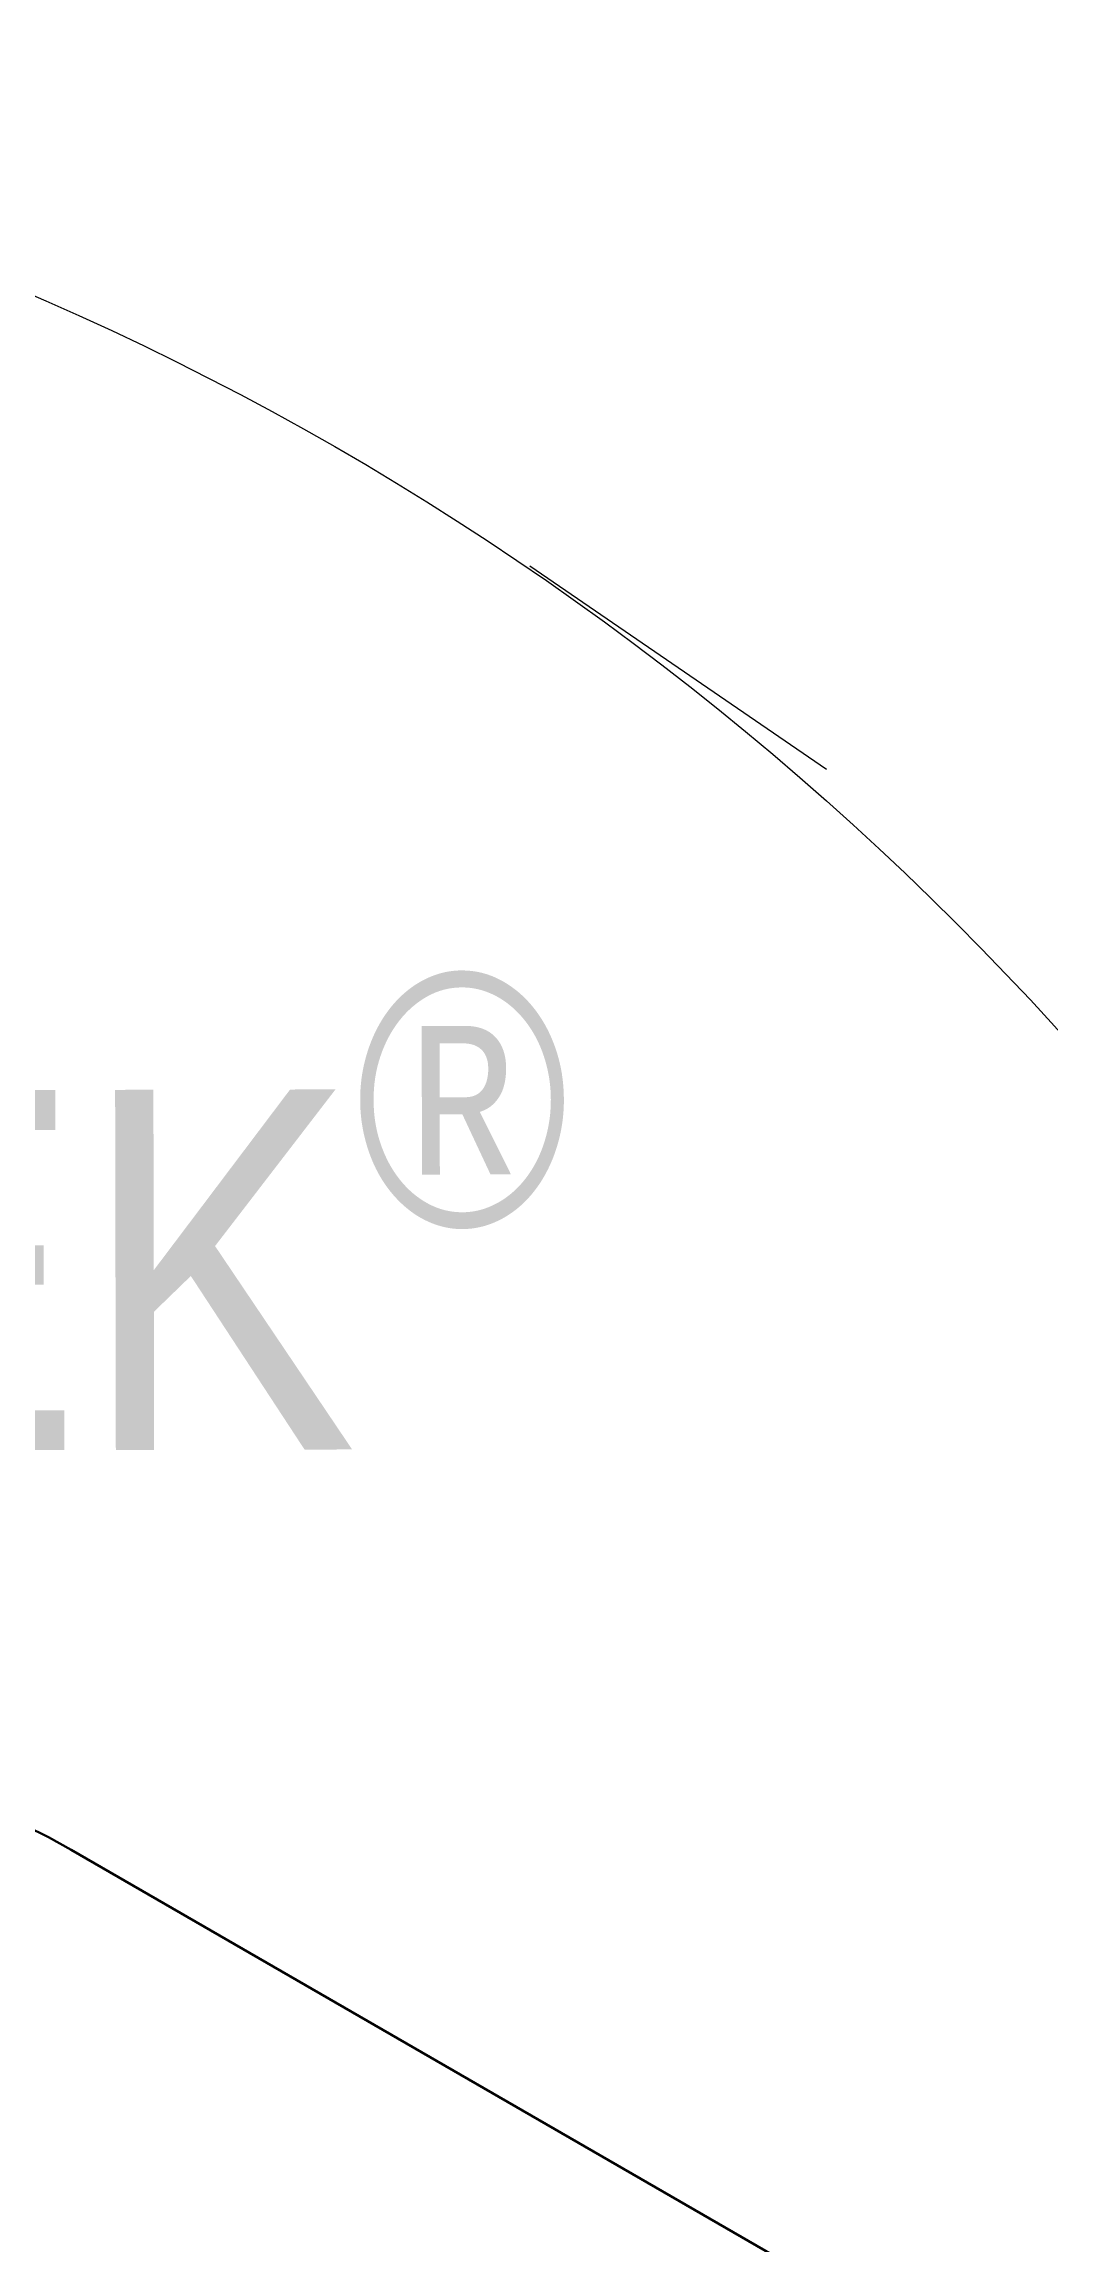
# Model space of a CAD drawing. Extents: x -1140 to 5605, y -816 to 2382.
# Drawn here: x 4208.4 to 4233.6, y 1371.7 to 1426.7 of the extents above; entities that cross this region are included whole.
import ezdxf

# ---------------------------------------------------------------- set-up
doc = ezdxf.new("R2010")
doc.units = 0
doc.header["$MEASUREMENT"] = 0
doc.linetypes.add('AI-Linetype-94', pattern=[18, 9, -9])
for name, color, linetype, lineweight in [('G-ANNO-TTLB', 7, 'Continuous', 0), ('LOGOS', 7, 'Continuous', 0), ('TYVEK', 7, 'Continuous', 0)]:
    doc.layers.add(name, color=color, linetype=linetype, lineweight=lineweight)

# ---------------------------------------------------------------- blocks, each defined once
blk = doc.blocks.new('Block_245')
at = {"layer": 'TYVEK', "char_height": 0.2, "attachment_point": 7, "rotation": 0.1123}
for s, insert in [('\\C18;\\c0;\\FArial Narrow|b0|i0|c1;\\H6.300015;\\W1.000002;®', (4216.235, 1397.065)), ('\\C18;\\c0;\\FArial Narrow|b0|i0|c1;\\H9.000014;\\W1.000002;DUPONT™ TYVEK', (4125.766, 1391.257))]:
    blk.add_mtext(s, dxfattribs=dict(at, insert=insert))
blk = doc.blocks.new('Block_312')
at = {"layer": 'LOGOS', "color": 250, "lineweight": 50, "true_color": 0x231f20}
blk.add_open_spline([(4189.231, 1293.102), (4201.182, 1286.199), (4220.548, 1297.389), (4232.504, 1318.083), (4244.445, 1338.777), (4244.45, 1361.151), (4232.499, 1368.054), (4232.499, 1368.054), (4209.108, 1381.559), (4209.108, 1381.559), (4197.161, 1388.452), (4177.786, 1377.263), (4165.839, 1356.574), (4153.888, 1335.88), (4153.888, 1313.511), (4165.839, 1306.608), (4165.839, 1306.608), (4189.231, 1293.102), (4189.231, 1293.102)], degree=3, knots=[0, 0, 0, 0, 1, 1, 1, 2, 2, 2, 3, 3, 3, 4, 4, 4, 5, 5, 5, 6, 6, 6, 6], dxfattribs=at)
at = {"layer": 'LOGOS', "color": 250, "lineweight": 20, "true_color": 0x231f20}
for points, knots in [([(4212.592, 1366.45), (4199.623, 1361.176), (4179.641, 1353.566), (4155.753, 1358.86), (4155.753, 1358.86), (4132.407, 1372.33), (4132.407, 1372.33), (4156.295, 1367.041), (4176.277, 1374.651), (4189.251, 1379.92)], [0, 0, 0, 0, 1, 1, 1, 2, 2, 2, 3, 3, 3, 3]), ([(4232.499, 1368.054), (4220.553, 1374.942), (4201.177, 1363.758), (4189.231, 1343.068), (4177.284, 1322.374), (4177.284, 1300.001), (4189.231, 1293.102)], [0, 0, 0, 0, 1, 1, 1, 2, 2, 2, 2])]:
    blk.add_open_spline(points, degree=3, knots=knots, dxfattribs=at)

msp = doc.modelspace()

# ---------------------------------------------------------------- hatches: boundary and pattern name
at = {"layer": 'G-ANNO-TTLB', "true_color": 0xff00ff, "transparency": 33554687}
h = msp.add_hatch(color=6, dxfattribs=at)
edge = h.paths.add_edge_path()
edge.add_spline(control_points=[(5285.56, -733.232), (5285.56, -733.232), (2356.042, -733.232), (2356.042, -733.232), (2356.042, -733.232), (2356.042, 1723.768), (2356.042, 1723.768), (2356.042, 1723.768), (5285.56, 1723.768), (5285.56, 1723.768), (5285.56, 1723.768), (5285.56, -733.232), (5285.56, -733.232)], knot_values=[0, 0, 0, 0, 1, 1, 1, 2, 2, 2, 3, 3, 3, 4, 4, 4, 4], degree=3, periodic=0)
edge = h.paths.add_edge_path()
edge.add_spline(control_points=[(2365.042, 1714.768), (2365.042, 1714.768), (2365.042, -724.232), (2365.042, -724.232), (2365.042, -724.232), (5276.56, -724.232), (5276.56, -724.232), (5276.56, -724.232), (5276.56, 1714.768), (5276.56, 1714.768), (5276.56, 1714.768), (2365.042, 1714.768), (2365.042, 1714.768)], knot_values=[0, 0, 0, 0, 1, 1, 1, 2, 2, 2, 3, 3, 3, 4, 4, 4, 4], degree=3, periodic=0)
edge.add_line((2365.042, 1714.768), (2365.042, 1714.768))

# ---------------------------------------------------------------- linework, layer by layer
at = {"layer": 'G-ANNO-TTLB'}
for points in [[(5285.56, -733.232), (5285.56, -733.232), (2356.042, -733.232), (2356.042, -733.232), (2356.042, -733.232), (2356.042, 1723.768), (2356.042, 1723.768), (2356.042, 1723.768), (5285.56, 1723.768), (5285.56, 1723.768), (5285.56, 1723.768), (5285.56, -733.232), (5285.56, -733.232)], [(2365.042, 1714.768), (2365.042, 1714.768), (2365.042, -724.232), (2365.042, -724.232), (2365.042, -724.232), (5276.56, -724.232), (5276.56, -724.232), (5276.56, -724.232), (5276.56, 1714.768), (5276.56, 1714.768), (5276.56, 1714.768), (2365.042, 1714.768), (2365.042, 1714.768)]]:
    msp.add_open_spline(points, degree=3, knots=[0, 0, 0, 0, 1, 1, 1, 2, 2, 2, 3, 3, 3, 4, 4, 4, 4], dxfattribs=at)
at = {"layer": 'TYVEK', "color": 18, "linetype": 'AI-Linetype-94', "lineweight": 25, "true_color": 0x000000}
msp.add_line((4220.579, 1413.651), (4377.338, 1306.217), dxfattribs=at)
at = {"layer": 'TYVEK', "color": 18, "lineweight": 25, "true_color": 0x000000}
msp.add_circle((4178.746, 1352.22), 74.245, dxfattribs=at)

# ---------------------------------------------------------------- block references
at = {"layer": 'LOGOS'}
msp.add_blockref('Block_312', (0, 0), dxfattribs=at)
at = {"layer": 'TYVEK'}
msp.add_blockref('Block_245', (0, 0), dxfattribs=at)

doc.saveas('drawing.dxf')
